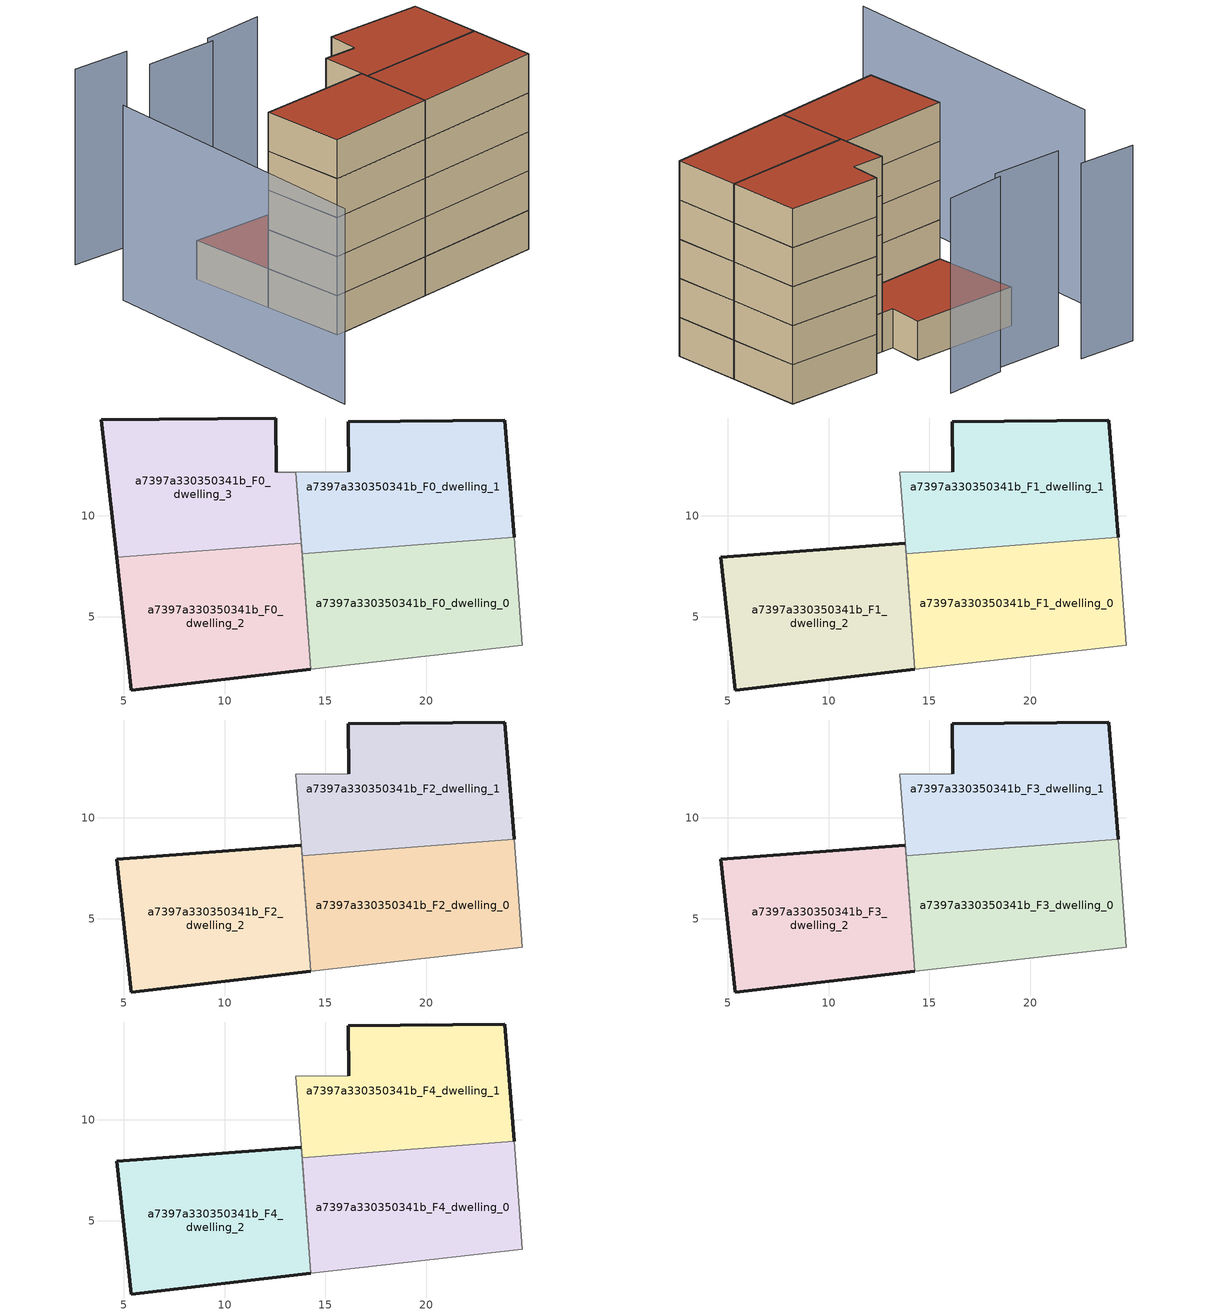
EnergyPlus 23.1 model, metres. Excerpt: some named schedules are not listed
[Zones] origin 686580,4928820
a7397a330350341b_F0_dwelling_0
 floor ground (EU_floor_Construction): 24.77,3.59 24.36,8.93 13.84,8.11 14.29,2.38 z0
 wall adiabatic (EU_wall_Construction): 24.36,8.93 24.77,3.59 14.29,2.38 13.84,8.11 z0:3
 wall to a7397a330350341b_F0_dwelling_1 (EU_wall_Construction): 13.84,8.11 24.36,8.93 z0:3
a7397a330350341b_F0_dwelling_1
 floor ground (EU_floor_Construction): 24.36,8.93 23.9,14.74 16.13,14.66 16.16,12.19 13.53,12.17 13.84,8.11 z0
 wall outside (EU_wall_Construction): 16.16,12.19 16.13,14.66 23.9,14.74 24.36,8.93 z0:3
 wall adiabatic (EU_wall_Construction): 13.84,8.11 13.53,12.17 16.16,12.19 z0:3
a7397a330350341b_F0_dwelling_2
 floor ground (EU_floor_Construction): 14.29,2.38 13.8,8.65 4.64,7.94 5.38,1.36 z0
 wall outside (EU_wall_Construction): 14.29,2.38 5.38,1.36 4.64,7.94 z0:3
 wall adiabatic (EU_wall_Construction): 13.8,8.65 14.29,2.38 z0:3
 wall to a7397a330350341b_F0_dwelling_3 (EU_wall_Construction): 4.64,7.94 13.8,8.65 z0:3
a7397a330350341b_F0_dwelling_3
 floor ground (EU_floor_Construction): 13.8,8.65 13.53,12.17 12.57,12.16 12.54,14.85 3.87,14.76 4.64,7.94 z0
 wall outside (EU_wall_Construction): 4.64,7.94 3.87,14.76 12.54,14.85 12.57,12.16 z0:3
 wall adiabatic (EU_wall_Construction): 12.57,12.16 13.53,12.17 13.8,8.65 z0:3
 roof outside (EU_roof_Construction): 12.54,14.85 12.57,12.16 13.53,12.17 13.8,8.65 4.64,7.94 3.87,14.76 z3
a7397a330350341b_F1_dwelling_0
 floor to a7397a330350341b_F0_dwelling_0 (EU_floor_Construction): 24.77,3.59 24.36,8.93 13.84,8.11 14.28,2.38 z3
 wall adiabatic (EU_wall_Construction): 24.36,8.93 24.77,3.59 14.29,2.38 13.84,8.11 z3:6
 wall to a7397a330350341b_F1_dwelling_1 (EU_wall_Construction): 13.84,8.11 24.36,8.93 z3:6
a7397a330350341b_F1_dwelling_1
 floor to a7397a330350341b_F0_dwelling_1 (EU_floor_Construction): 24.36,8.93 23.9,14.74 16.13,14.66 16.16,12.19 13.53,12.17 13.84,8.11 z3
 wall outside (EU_wall_Construction): 16.16,12.19 16.13,14.66 23.9,14.74 24.36,8.93 z3:6
 wall adiabatic (EU_wall_Construction): 13.84,8.11 13.53,12.17 16.16,12.19 z3:6
a7397a330350341b_F1_dwelling_2
 floor to a7397a330350341b_F0_dwelling_2 (EU_floor_Construction): 14.28,2.38 13.8,8.65 4.64,7.94 5.38,1.36 z3
 wall outside (EU_wall_Construction): 14.29,2.38 5.38,1.36 4.64,7.94 13.8,8.65 z3:6
 wall adiabatic (EU_wall_Construction): 13.8,8.65 14.29,2.38 z3:6
a7397a330350341b_F2_dwelling_0
 floor to a7397a330350341b_F1_dwelling_0 (EU_floor_Construction): 24.77,3.59 24.36,8.93 13.84,8.11 14.28,2.38 z6
 wall adiabatic (EU_wall_Construction): 24.36,8.93 24.77,3.59 14.29,2.38 13.84,8.11 z6:9
 wall to a7397a330350341b_F2_dwelling_1 (EU_wall_Construction): 13.84,8.11 24.36,8.93 z6:9
a7397a330350341b_F2_dwelling_1
 floor to a7397a330350341b_F1_dwelling_1 (EU_floor_Construction): 24.36,8.93 23.9,14.74 16.13,14.66 16.16,12.19 13.53,12.17 13.84,8.11 z6
 wall outside (EU_wall_Construction): 16.16,12.19 16.13,14.66 23.9,14.74 24.36,8.93 z6:9
 wall adiabatic (EU_wall_Construction): 13.84,8.11 13.53,12.17 16.16,12.19 z6:9
a7397a330350341b_F2_dwelling_2
 floor to a7397a330350341b_F1_dwelling_2 (EU_floor_Construction): 14.28,2.38 13.8,8.65 4.64,7.94 5.38,1.36 z6
 wall outside (EU_wall_Construction): 14.29,2.38 5.38,1.36 4.64,7.94 13.8,8.65 z6:9
 wall adiabatic (EU_wall_Construction): 13.8,8.65 14.29,2.38 z6:9
a7397a330350341b_F3_dwelling_0
 floor to a7397a330350341b_F2_dwelling_0 (EU_floor_Construction): 24.77,3.59 24.36,8.93 13.84,8.11 14.28,2.38 z9
 wall adiabatic (EU_wall_Construction): 24.36,8.93 24.77,3.59 14.29,2.38 13.84,8.11 z9:12
 wall to a7397a330350341b_F3_dwelling_1 (EU_wall_Construction): 13.84,8.11 24.36,8.93 z9:12
a7397a330350341b_F3_dwelling_1
 floor to a7397a330350341b_F2_dwelling_1 (EU_floor_Construction): 24.36,8.93 23.9,14.74 16.13,14.66 16.16,12.19 13.53,12.17 13.84,8.11 z9
 wall outside (EU_wall_Construction): 16.16,12.19 16.13,14.66 23.9,14.74 24.36,8.93 z9:12
 wall adiabatic (EU_wall_Construction): 13.84,8.11 13.53,12.17 16.16,12.19 z9:12
a7397a330350341b_F3_dwelling_2
 floor to a7397a330350341b_F2_dwelling_2 (EU_floor_Construction): 14.28,2.38 13.8,8.65 4.64,7.94 5.38,1.36 z9
 wall outside (EU_wall_Construction): 14.29,2.38 5.38,1.36 4.64,7.94 13.8,8.65 z9:12
 wall adiabatic (EU_wall_Construction): 13.8,8.65 14.29,2.38 z9:12
a7397a330350341b_F4_dwelling_0
 floor to a7397a330350341b_F3_dwelling_0 (EU_floor_Construction): 24.77,3.59 24.36,8.93 13.84,8.11 14.28,2.38 z12
 wall adiabatic (EU_wall_Construction): 24.36,8.93 24.77,3.59 14.29,2.38 13.84,8.11 z12:15
 wall to a7397a330350341b_F4_dwelling_1 (EU_wall_Construction): 13.84,8.11 24.36,8.93 z12:15
 roof outside (EU_roof_Construction): 24.36,8.93 24.77,3.59 14.29,2.38 13.84,8.11 z15
a7397a330350341b_F4_dwelling_1
 floor to a7397a330350341b_F3_dwelling_1 (EU_floor_Construction): 24.36,8.93 23.9,14.74 16.13,14.66 16.16,12.19 13.53,12.17 13.84,8.11 z12
 wall outside (EU_wall_Construction): 16.16,12.19 16.13,14.66 23.9,14.74 24.36,8.93 z12:15
 wall adiabatic (EU_wall_Construction): 13.84,8.11 13.53,12.17 16.16,12.19 z12:15
 roof outside (EU_roof_Construction): 23.9,14.74 24.36,8.93 13.84,8.11 13.53,12.17 16.16,12.19 16.13,14.66 z15
a7397a330350341b_F4_dwelling_2
 floor to a7397a330350341b_F3_dwelling_2 (EU_floor_Construction): 14.28,2.38 13.8,8.65 4.64,7.94 5.38,1.36 z12
 wall outside (EU_wall_Construction): 14.29,2.38 5.38,1.36 4.64,7.94 13.8,8.65 z12:15
 wall adiabatic (EU_wall_Construction): 13.8,8.65 14.29,2.38 z12:15
 roof outside (EU_roof_Construction): 13.8,8.65 14.29,2.38 5.38,1.36 4.64,7.94 z15
shading: -2.25,15.41 -1.65,-7.7 / 14.37,20.55 9.41,20.01 / 9.42,19.5 3.57,19.39 / 3.72,22.07 -0.94,22.09 z0:15
[Building]
EU S2 Campaign: North Axis=0; Terrain=City; Solar Distribution=FullExterior
[Site:Location]
Bologna: Latitude=44.5; Longitude=11.25; Time Zone=1; Elevation=37
[SizingPeriod:WeatherFileDays]
AnnualSizingPeriod: Begin Month=1; Begin Day of Month=1; End Month=12; End Day of Month=31; Day of Week for Start Day=Monday; Use Weather File Daylight Saving Period=No; Use Weather File Rain and Snow Indicators=No
[MATERIAL]
EU_InternalMass_Material: Roughness=MediumRough; Thickness=0.1; Conductivity=1; Density=1800; Specific Heat=900; Thermal Absorptance=0.9; Solar Absorptance=0.7; Visible Absorptance=0.7
[MATERIAL:NOMASS] Roughness=MediumRough; Thermal Absorptance=0.9; Solar Absorptance=0.7; Visible Absorptance=0.7
Name | Thermal Resistance
EU_wall_NoMass | 0.905828
EU_roof_NoMass | 0.37593
EU_floor_NoMass | 0.67114
[CONSTRUCTION]
EU_wall_Construction: EU_wall_NoMass
EU_roof_Construction: EU_roof_NoMass
EU_floor_Construction: EU_floor_NoMass
EU_InternalMass_Construction: EU_InternalMass_Material
[ZONE] Type=1; Multiplier=1; Ceiling Height=autocalculate; Floor Area=autocalculate; Part of Total Floor Area=Yes
Name | Volume
a7397a330350341b_F0_dwelling_0 | 175.569
a7397a330350341b_F1_dwelling_0; a7397a330350341b_F2_dwelling_0; a7397a330350341b_F3_dwelling_0; a7397a330350341b_F4_dwelling_0 | 175.567
a7397a330350341b_F0_dwelling_1; a7397a330350341b_F1_dwelling_1; a7397a330350341b_F2_dwelling_1; a7397a330350341b_F3_dwelling_1; a7397a330350341b_F4_dwelling_1 | 175.571
a7397a330350341b_F0_dwelling_2; a7397a330350341b_F1_dwelling_2; a7397a330350341b_F2_dwelling_2; a7397a330350341b_F3_dwelling_2; a7397a330350341b_F4_dwelling_2; a7397a330350341b_F0_dwelling_3 | 175.564
[INTERNALMASS] Construction=EU_InternalMass_Construction
Name | Zone or ZoneList | Surface Area
a7397a330350341b_F0_dwelling_0_EU_InternalMass | a7397a330350341b_F0_dwelling_0 | 58.5226
a7397a330350341b_F0_dwelling_1_EU_InternalMass | a7397a330350341b_F0_dwelling_1 | 58.5239
a7397a330350341b_F0_dwelling_2_EU_InternalMass | a7397a330350341b_F0_dwelling_2 | 58.5215
a7397a330350341b_F0_dwelling_3_EU_InternalMass | a7397a330350341b_F0_dwelling_3 | 58.5209
a7397a330350341b_F1_dwelling_0_EU_InternalMass | a7397a330350341b_F1_dwelling_0 | 58.5226
a7397a330350341b_F1_dwelling_1_EU_InternalMass | a7397a330350341b_F1_dwelling_1 | 58.5239
a7397a330350341b_F1_dwelling_2_EU_InternalMass | a7397a330350341b_F1_dwelling_2 | 117.043
a7397a330350341b_F2_dwelling_0_EU_InternalMass | a7397a330350341b_F2_dwelling_0 | 58.5226
a7397a330350341b_F2_dwelling_1_EU_InternalMass | a7397a330350341b_F2_dwelling_1 | 58.5239
a7397a330350341b_F2_dwelling_2_EU_InternalMass | a7397a330350341b_F2_dwelling_2 | 117.043
a7397a330350341b_F3_dwelling_0_EU_InternalMass | a7397a330350341b_F3_dwelling_0 | 58.5226
a7397a330350341b_F3_dwelling_1_EU_InternalMass | a7397a330350341b_F3_dwelling_1 | 58.5239
a7397a330350341b_F3_dwelling_2_EU_InternalMass | a7397a330350341b_F3_dwelling_2 | 117.043
a7397a330350341b_F4_dwelling_0_EU_InternalMass | a7397a330350341b_F4_dwelling_0 | 58.5226
a7397a330350341b_F4_dwelling_1_EU_InternalMass | a7397a330350341b_F4_dwelling_1 | 58.5239
a7397a330350341b_F4_dwelling_2_EU_InternalMass | a7397a330350341b_F4_dwelling_2 | 117.043
[OTHEREQUIPMENT] Fuel Type=Electricity; Design Level Calculation Method=Watts/Area; Power per Zone Floor Area=1; Fraction Latent=0; Fraction Radiant=0; Fraction Lost=0; Carbon Dioxide Generation Rate=0; EndUse Subcategory=EU_Step8_InternalGains
Name | Zone or ZoneList or Space or SpaceList | Schedule
EU_Step8_InternalGain_a7397a330350341b_F0_dwelling_0_f000 | a7397a330350341b_F0_dwelling_0 | EU_Step8_GainSchedule_a7397a330350341b_F0_dwelling_0_f000
EU_Step8_InternalGain_a7397a330350341b_F0_dwelling_1_f000 | a7397a330350341b_F0_dwelling_1 | EU_Step8_GainSchedule_a7397a330350341b_F0_dwelling_1_f000
EU_Step8_InternalGain_a7397a330350341b_F0_dwelling_2_f000 | a7397a330350341b_F0_dwelling_2 | EU_Step8_GainSchedule_a7397a330350341b_F0_dwelling_2_f000
EU_Step8_InternalGain_a7397a330350341b_F0_dwelling_3_f000 | a7397a330350341b_F0_dwelling_3 | EU_Step8_GainSchedule_a7397a330350341b_F0_dwelling_3_f000
EU_Step8_InternalGain_a7397a330350341b_F1_dwelling_0_f000 | a7397a330350341b_F1_dwelling_0 | EU_Step8_GainSchedule_a7397a330350341b_F1_dwelling_0_f000
EU_Step8_InternalGain_a7397a330350341b_F1_dwelling_1_f000 | a7397a330350341b_F1_dwelling_1 | EU_Step8_GainSchedule_a7397a330350341b_F1_dwelling_1_f000
EU_Step8_InternalGain_a7397a330350341b_F1_dwelling_2_f000 | a7397a330350341b_F1_dwelling_2 | EU_Step8_GainSchedule_a7397a330350341b_F1_dwelling_2_f000
EU_Step8_InternalGain_a7397a330350341b_F2_dwelling_0_f000 | a7397a330350341b_F2_dwelling_0 | EU_Step8_GainSchedule_a7397a330350341b_F2_dwelling_0_f000
EU_Step8_InternalGain_a7397a330350341b_F2_dwelling_1_f000 | a7397a330350341b_F2_dwelling_1 | EU_Step8_GainSchedule_a7397a330350341b_F2_dwelling_1_f000
EU_Step8_InternalGain_a7397a330350341b_F2_dwelling_2_f000 | a7397a330350341b_F2_dwelling_2 | EU_Step8_GainSchedule_a7397a330350341b_F2_dwelling_2_f000
EU_Step8_InternalGain_a7397a330350341b_F3_dwelling_0_f000 | a7397a330350341b_F3_dwelling_0 | EU_Step8_GainSchedule_a7397a330350341b_F3_dwelling_0_f000
EU_Step8_InternalGain_a7397a330350341b_F3_dwelling_1_f000 | a7397a330350341b_F3_dwelling_1 | EU_Step8_GainSchedule_a7397a330350341b_F3_dwelling_1_f000
EU_Step8_InternalGain_a7397a330350341b_F3_dwelling_2_f000 | a7397a330350341b_F3_dwelling_2 | EU_Step8_GainSchedule_a7397a330350341b_F3_dwelling_2_f000
EU_Step8_InternalGain_a7397a330350341b_F4_dwelling_0_f000 | a7397a330350341b_F4_dwelling_0 | EU_Step8_GainSchedule_a7397a330350341b_F4_dwelling_0_f000
EU_Step8_InternalGain_a7397a330350341b_F4_dwelling_1_f000 | a7397a330350341b_F4_dwelling_1 | EU_Step8_GainSchedule_a7397a330350341b_F4_dwelling_1_f000
EU_Step8_InternalGain_a7397a330350341b_F4_dwelling_2_f000 | a7397a330350341b_F4_dwelling_2 | EU_Step8_GainSchedule_a7397a330350341b_F4_dwelling_2_f000
[ZONEVENTILATION:DESIGNFLOWRATE] Schedule=EU_AlwaysOn; Design Flow Rate Calculation Method=AirChanges/Hour; Air Changes per Hour=0.73129; Ventilation Type=Natural; Fan Pressure Rise=0; Fan Total Efficiency=1; Constant Term Coefficient=1; Temperature Term Coefficient=0; Velocity Term Coefficient=0; Velocity Squared Term Coefficient=0; Minimum Indoor Temperature=-100; Maximum Indoor Temperature=100; Delta Temperature=-100; Minimum Outdoor Temperature=-100; Maximum Outdoor Temperature=100; Maximum Wind Speed=40
Name | Zone or ZoneList or Space or SpaceList
EU_ConstantAir_a7397a330350341b_F0_dwelling_0 | a7397a330350341b_F0_dwelling_0
EU_ConstantAir_a7397a330350341b_F0_dwelling_1 | a7397a330350341b_F0_dwelling_1
EU_ConstantAir_a7397a330350341b_F0_dwelling_2 | a7397a330350341b_F0_dwelling_2
EU_ConstantAir_a7397a330350341b_F0_dwelling_3 | a7397a330350341b_F0_dwelling_3
EU_ConstantAir_a7397a330350341b_F1_dwelling_0 | a7397a330350341b_F1_dwelling_0
EU_ConstantAir_a7397a330350341b_F1_dwelling_1 | a7397a330350341b_F1_dwelling_1
EU_ConstantAir_a7397a330350341b_F1_dwelling_2 | a7397a330350341b_F1_dwelling_2
EU_ConstantAir_a7397a330350341b_F2_dwelling_0 | a7397a330350341b_F2_dwelling_0
EU_ConstantAir_a7397a330350341b_F2_dwelling_1 | a7397a330350341b_F2_dwelling_1
EU_ConstantAir_a7397a330350341b_F2_dwelling_2 | a7397a330350341b_F2_dwelling_2
EU_ConstantAir_a7397a330350341b_F3_dwelling_0 | a7397a330350341b_F3_dwelling_0
EU_ConstantAir_a7397a330350341b_F3_dwelling_1 | a7397a330350341b_F3_dwelling_1
EU_ConstantAir_a7397a330350341b_F3_dwelling_2 | a7397a330350341b_F3_dwelling_2
EU_ConstantAir_a7397a330350341b_F4_dwelling_0 | a7397a330350341b_F4_dwelling_0
EU_ConstantAir_a7397a330350341b_F4_dwelling_1 | a7397a330350341b_F4_dwelling_1
EU_ConstantAir_a7397a330350341b_F4_dwelling_2 | a7397a330350341b_F4_dwelling_2
[HVACTEMPLATE:THERMOSTAT] Constant Heating Setpoint=20; Constant Cooling Setpoint=50
EU_HeatOnly_a7397a330350341b_F0_dwelling_0; EU_HeatOnly_a7397a330350341b_F0_dwelling_1; EU_HeatOnly_a7397a330350341b_F0_dwelling_2; EU_HeatOnly_a7397a330350341b_F0_dwelling_3; EU_HeatOnly_a7397a330350341b_F1_dwelling_0; EU_HeatOnly_a7397a330350341b_F1_dwelling_1; EU_HeatOnly_a7397a330350341b_F1_dwelling_2; EU_HeatOnly_a7397a330350341b_F2_dwelling_0; EU_HeatOnly_a7397a330350341b_F2_dwelling_1; EU_HeatOnly_a7397a330350341b_F2_dwelling_2; EU_HeatOnly_a7397a330350341b_F3_dwelling_0; EU_HeatOnly_a7397a330350341b_F3_dwelling_1; EU_HeatOnly_a7397a330350341b_F3_dwelling_2; EU_HeatOnly_a7397a330350341b_F4_dwelling_0; EU_HeatOnly_a7397a330350341b_F4_dwelling_1; EU_HeatOnly_a7397a330350341b_F4_dwelling_2
[HVACTEMPLATE:ZONE:IDEALLOADSAIRSYSTEM] System Availability Schedule=EU_AlwaysOn; Maximum Heating Supply Air Temperature=50; Minimum Cooling Supply Air Temperature=13; Maximum Heating Supply Air Humidity Ratio=0.0156; Minimum Cooling Supply Air Humidity Ratio=0.0077; Heating Limit=NoLimit; Cooling Limit=NoLimit; Heating Availability Schedule=EU_AlwaysOn; Cooling Availability Schedule=EU_CoolingOff; Dehumidification Control Type=ConstantSensibleHeatRatio; Cooling Sensible Heat Ratio=0.7; Dehumidification Setpoint=60; Humidification Control Type=None; Humidification Setpoint=30; Outdoor Air Method=None; Outdoor Air Flow Rate per Person=0.00944; Outdoor Air Flow Rate per Zone Floor Area=0; Outdoor Air Flow Rate per Zone=0; Demand Controlled Ventilation Type=None; Outdoor Air Economizer Type=NoEconomizer; Heat Recovery Type=None; Sensible Heat Recovery Effectiveness=0.7; Latent Heat Recovery Effectiveness=0.65
Name | Template Thermostat
a7397a330350341b_F0_dwelling_0 | EU_HeatOnly_a7397a330350341b_F0_dwelling_0
a7397a330350341b_F0_dwelling_1 | EU_HeatOnly_a7397a330350341b_F0_dwelling_1
a7397a330350341b_F0_dwelling_2 | EU_HeatOnly_a7397a330350341b_F0_dwelling_2
a7397a330350341b_F0_dwelling_3 | EU_HeatOnly_a7397a330350341b_F0_dwelling_3
a7397a330350341b_F1_dwelling_0 | EU_HeatOnly_a7397a330350341b_F1_dwelling_0
a7397a330350341b_F1_dwelling_1 | EU_HeatOnly_a7397a330350341b_F1_dwelling_1
a7397a330350341b_F1_dwelling_2 | EU_HeatOnly_a7397a330350341b_F1_dwelling_2
a7397a330350341b_F2_dwelling_0 | EU_HeatOnly_a7397a330350341b_F2_dwelling_0
a7397a330350341b_F2_dwelling_1 | EU_HeatOnly_a7397a330350341b_F2_dwelling_1
a7397a330350341b_F2_dwelling_2 | EU_HeatOnly_a7397a330350341b_F2_dwelling_2
a7397a330350341b_F3_dwelling_0 | EU_HeatOnly_a7397a330350341b_F3_dwelling_0
a7397a330350341b_F3_dwelling_1 | EU_HeatOnly_a7397a330350341b_F3_dwelling_1
a7397a330350341b_F3_dwelling_2 | EU_HeatOnly_a7397a330350341b_F3_dwelling_2
a7397a330350341b_F4_dwelling_0 | EU_HeatOnly_a7397a330350341b_F4_dwelling_0
a7397a330350341b_F4_dwelling_1 | EU_HeatOnly_a7397a330350341b_F4_dwelling_1
a7397a330350341b_F4_dwelling_2 | EU_HeatOnly_a7397a330350341b_F4_dwelling_2
[SIZING:ZONE] Zone Cooling Design Supply Air Temperature Input Method=SupplyAirTemperature; Zone Cooling Design Supply Air Temperature=13; Zone Heating Design Supply Air Temperature Input Method=SupplyAirTemperature; Zone Heating Design Supply Air Temperature=50; Zone Cooling Design Supply Air Humidity Ratio=0.008; Zone Heating Design Supply Air Humidity Ratio=0.008; Cooling Design Air Flow Method=DesignDay; Cooling Design Air Flow Rate=0; Cooling Minimum Air Flow per Zone Floor Area=0.000762; Cooling Minimum Air Flow=0; Cooling Minimum Air Flow Fraction=0.2; Heating Design Air Flow Method=DesignDay; Heating Design Air Flow Rate=0; Heating Maximum Air Flow per Zone Floor Area=0.002032; Heating Maximum Air Flow=0.141576; Heating Maximum Air Flow Fraction=0.3; Account for Dedicated Outdoor Air System=No; Dedicated Outdoor Air System Control Strategy=NeutralSupplyAir; Dedicated Outdoor Air Low Setpoint Temperature for Design=autosize; Dedicated Outdoor Air High Setpoint Temperature for Design=autosize; Zone Load Sizing Method=Sensible Load Only No Latent Load; Zone Latent Cooling Design Supply Air Humidity Ratio Input Method=HumidityRatioDifference; Zone Cooling Design Supply Air Humidity Ratio Difference=0.005; Zone Latent Heating Design Supply Air Humidity Ratio Input Method=HumidityRatioDifference; Zone Humidification Design Supply Air Humidity Ratio Difference=0.005
a7397a330350341b_F0_dwelling_0; a7397a330350341b_F0_dwelling_1; a7397a330350341b_F0_dwelling_2; a7397a330350341b_F0_dwelling_3; a7397a330350341b_F1_dwelling_0; a7397a330350341b_F1_dwelling_1; a7397a330350341b_F1_dwelling_2; a7397a330350341b_F2_dwelling_0; a7397a330350341b_F2_dwelling_1; a7397a330350341b_F2_dwelling_2; a7397a330350341b_F3_dwelling_0; a7397a330350341b_F3_dwelling_1; a7397a330350341b_F3_dwelling_2; a7397a330350341b_F4_dwelling_0; a7397a330350341b_F4_dwelling_1; a7397a330350341b_F4_dwelling_2
